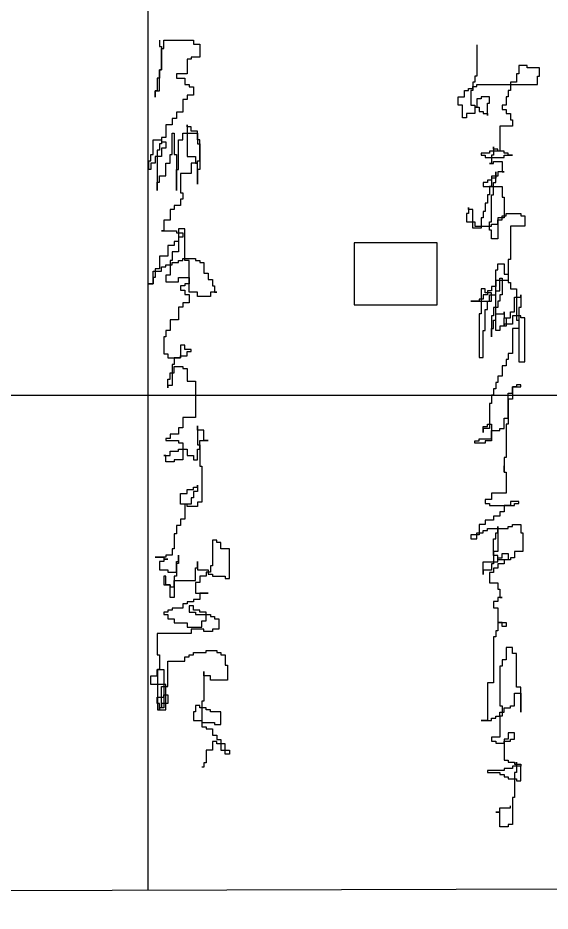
# Model space of a CAD drawing. Extents: x 225307 to 340959, y 27372 to 84205.
# Drawn here: x 322197 to 323315, y 73647 to 75524 of the extents above; entities that cross this region are included whole.
import ezdxf

# ---------------------------------------------------------------- set-up
doc = ezdxf.new("R2010")
doc.units = 0
doc.header["$MEASUREMENT"] = 0
doc.layers.get('0').update_dxf_attribs({"linetype": 'CONTINUOUS'})
for name, color, linetype in [('3', 7, 'CONTINUOUS'), ('PH', 8, 'CONTINUOUS'), ('道路', 3, 'CONTINUOUS')]:
    doc.layers.add(name, color=color, linetype=linetype)

msp = doc.modelspace()

# ---------------------------------------------------------------- linework, layer by layer
at = {"color": 251}
for points in [[(322494.6, 75477.1), (322494.6, 75463.8), (322499, 75463.8), (322499, 75414.8), (322494.6, 75414.8), (322494.6, 75397), (322490.1, 75397), (322490.1, 75370.3), (322485.7, 75370.3), (322485.7, 75356.9), (322485.7, 75370.3), (322494.6, 75370.3), (322494.6, 75414.8), (322499, 75414.8), (322499, 75459.3), (322503.5, 75459.3), (322503.5, 75477.1), (322565.9, 75477.1), (322565.9, 75468.2), (322579.2, 75468.2), (322579.2, 75441.5), (322561.4, 75441.5), (322561.4, 75437.1), (322552.5, 75437.1), (322552.5, 75405.9), (322530.2, 75405.9), (322530.2, 75397), (322548, 75397), (322548, 75383.7), (322557, 75383.7), (322557, 75379.2), (322565.9, 75379.2), (322565.9, 75361.4), (322552.5, 75361.4), (322552.5, 75352.5), (322543.6, 75352.5), (322543.6, 75325.8), (322530.2, 75325.8), (322530.2, 75312.4), (322521.3, 75312.4), (322521.3, 75299.1), (322507.9, 75299.1), (322507.9, 75272.4), (322499, 75272.4), (322499, 75259), (322494.6, 75259), (322494.6, 75245.6), (322490.1, 75245.6), (322490.1, 75232.3), (322485.7, 75232.3), (322485.7, 75218.9), (322476.8, 75218.9), (322476.8, 75205.6), (322472.3, 75205.6), (322472.3, 75223.4), (322476.8, 75223.4), (322476.8, 75236.7), (322481.2, 75236.7), (322481.2, 75267.9), (322499, 75267.9), (322499, 75263.5), (322507.9, 75263.5), (322507.9, 75250.1), (322499, 75250.1), (322499, 75232.3), (322490.1, 75232.3), (322490.1, 75161.1), (322490.1, 75178.9), (322494.6, 75178.9), (322494.6, 75192.2), (322507.9, 75192.2), (322507.9, 75218.9), (322516.9, 75218.9), (322516.9, 75236.7), (322521.3, 75236.7), (322521.3, 75281.3), (322525.8, 75281.3), (322525.8, 75236.7), (322530.2, 75236.7), (322530.2, 75161.1), (322530.2, 75205.6), (322534.7, 75205.6), (322534.7, 75267.9), (322543.6, 75267.9), (322543.6, 75281.3), (322574.8, 75281.3), (322574.8, 75259), (322579.2, 75259), (322579.2, 75205.6), (322574.8, 75205.6), (322574.8, 75174.4), (322574.8, 75223.4), (322579.2, 75223.4), (322579.2, 75267.9), (322574.8, 75267.9), (322574.8, 75285.7), (322561.4, 75285.7), (322561.4, 75294.6), (322552.5, 75294.6), (322552.5, 75299.1), (322552.5, 75232.3), (322570.3, 75232.3), (322570.3, 75218.9), (322574.8, 75218.9), (322561.4, 75218.9), (322561.4, 75196.7), (322539.1, 75196.7), (322539.1, 75156.6), (322543.6, 75156.6), (322543.6, 75143.3), (322539.1, 75143.3), (322539.1, 75129.9), (322525.8, 75129.9), (322525.8, 75121), (322516.9, 75121), (322516.9, 75098.7), (322503.5, 75098.7), (322503.5, 75076.5), (322499, 75076.5), (322530.2, 75076.5), (322530.2, 75072), (322543.6, 75072), (322543.6, 75063.1), (322534.7, 75063.1), (322534.7, 75054.2), (322525.8, 75054.2), (322525.8, 75045.3), (322512.4, 75045.3), (322512.4, 75023.1), (322494.6, 75023.1), (322494.6, 74996.3), (322485.7, 74996.3), (322485.7, 74978.5), (322481.2, 74978.5), (322481.2, 74965.2), (322472.3, 74965.2), (322481.2, 74965.2), (322481.2, 74991.9), (322499, 74991.9), (322499, 75000.8), (322507.9, 75000.8), (322507.9, 75005.3), (322521.3, 75005.3), (322521.3, 75009.7), (322534.7, 75009.7), (322534.7, 75014.2), (322543.6, 75014.2), (322543.6, 75018.6), (322570.3, 75018.6), (322570.3, 75014.2), (322579.2, 75014.2), (322579.2, 75009.7), (322588.1, 75009.7), (322588.1, 74987.4), (322597.1, 74987.4), (322597.1, 74974.1), (322606, 74974.1), (322606, 74960.7), (322610.4, 74960.7), (322610.4, 74947.4), (322614.9, 74947.4), (322601.5, 74947.4), (322601.5, 74938.5), (322574.8, 74938.5), (322574.8, 74947.4), (322557, 74947.4), (322557, 75014.2), (322548, 75014.2), (322548, 75080.9), (322534.7, 75080.9), (322534.7, 75032), (322521.3, 75032), (322521.3, 75014.2), (322516.9, 75014.2), (322516.9, 74983), (322507.9, 74983), (322507.9, 74969.6), (322534.7, 74969.6), (322534.7, 74978.5), (322557, 74978.5), (322557, 74965.2), (322548, 74965.2), (322548, 74960.7), (322539.1, 74960.7), (322539.1, 74951.8), (322548, 74951.8), (322548, 74942.9), (322557, 74942.9), (322557, 74925.1), (322543.6, 74925.1), (322543.6, 74916.2), (322534.7, 74916.2), (322534.7, 74889.5), (322516.9, 74889.5), (322516.9, 74867.2), (322507.9, 74867.2), (322507.9, 74853.9), (322503.5, 74853.9), (322503.5, 74818.3), (322512.4, 74818.3), (322512.4, 74809.4), (322539.1, 74809.4), (322539.1, 74813.8), (322552.5, 74813.8), (322552.5, 74822.7), (322561.4, 74822.7), (322561.4, 74827.2), (322548, 74827.2), (322548, 74836.1), (322539.1, 74836.1), (322539.1, 74809.4), (322525.8, 74809.4), (322525.8, 74796), (322521.3, 74796), (322521.3, 74751.5), (322512.4, 74751.5), (322512.4, 74747), (322512.4, 74764.9), (322516.9, 74764.9), (322516.9, 74778.2), (322525.8, 74778.2), (322525.8, 74791.6), (322543.6, 74791.6), (322543.6, 74787.1), (322552.5, 74787.1), (322552.5, 74760.4), (322570.3, 74760.4), (322570.3, 74684.7), (322543.6, 74684.7), (322543.6, 74662.5), (322534.7, 74662.5), (322534.7, 74649.1), (322516.9, 74649.1), (322516.9, 74640.2), (322507.9, 74640.2), (322507.9, 74635.8), (322534.7, 74635.8), (322534.7, 74631.3), (322543.6, 74631.3), (322543.6, 74595.7), (322525.8, 74595.7), (322525.8, 74591.2), (322507.9, 74591.2), (322507.9, 74604.6), (322503.5, 74604.6), (322516.9, 74604.6), (322516.9, 74613.5), (322534.7, 74613.5), (322534.7, 74617.9), (322552.5, 74617.9), (322552.5, 74604.6), (322565.9, 74604.6), (322565.9, 74595.7), (322574.8, 74595.7), (322574.8, 74617.9), (322579.2, 74617.9), (322579.2, 74635.8), (322597.1, 74635.8), (322588.1, 74635.8), (322588.1, 74658), (322574.8, 74658), (322574.8, 74666.9), (322574.8, 74626.9), (322579.2, 74626.9), (322579.2, 74582.3), (322583.7, 74582.3), (322583.7, 74506.7), (322574.8, 74506.7), (322574.8, 74497.7), (322552.5, 74497.7), (322552.5, 74502.2), (322539.1, 74502.2), (322539.1, 74524.5), (322552.5, 74524.5), (322552.5, 74533.4), (322565.9, 74533.4), (322565.9, 74537.8), (322574.8, 74537.8), (322574.8, 74542.3), (322574.8, 74528.9), (322565.9, 74528.9), (322565.9, 74515.6), (322561.4, 74515.6), (322561.4, 74502.2), (322548, 74502.2), (322548, 74471), (322539.1, 74471), (322539.1, 74457.7), (322530.2, 74457.7), (322530.2, 74439.9), (322525.8, 74439.9), (322525.8, 74408.7), (322521.3, 74408.7), (322521.3, 74395.4), (322507.9, 74395.4), (322507.9, 74390.9), (322485.7, 74390.9), (322503.5, 74390.9), (322503.5, 74386.5), (322512.4, 74386.5), (322503.5, 74386.5), (322503.5, 74382), (322494.6, 74382), (322494.6, 74364.2), (322512.4, 74364.2), (322512.4, 74359.7), (322530.2, 74359.7), (322530.2, 74382), (322534.7, 74382), (322534.7, 74395.4), (322534.7, 74377.6), (322530.2, 74377.6), (322530.2, 74350.8), (322525.8, 74350.8), (322525.8, 74306.3), (322516.9, 74306.3), (322516.9, 74333), (322507.9, 74333), (322507.9, 74350.8), (322503.5, 74350.8), (322503.5, 74333), (322516.9, 74333), (322516.9, 74328.6), (322525.8, 74328.6), (322525.8, 74341.9), (322570.3, 74341.9), (322570.3, 74368.6), (322574.8, 74368.6), (322574.8, 74382), (322574.8, 74364.2), (322597.1, 74364.2), (322597.1, 74355.3), (322606, 74355.3), (322606, 74350.8), (322632.7, 74350.8), (322632.7, 74346.4), (322641.6, 74346.4), (322641.6, 74408.7), (322623.8, 74408.7), (322623.8, 74422.1), (322614.9, 74422.1), (322614.9, 74426.5), (322606, 74426.5), (322606, 74373.1), (322601.5, 74373.1), (322601.5, 74359.7), (322592.6, 74359.7), (322592.6, 74350.8), (322579.2, 74350.8), (322579.2, 74337.5), (322570.3, 74337.5), (322570.3, 74315.2), (322597.1, 74315.2), (322579.2, 74315.2), (322579.2, 74301.9), (322565.9, 74301.9), (322565.9, 74297.4), (322552.5, 74297.4), (322552.5, 74293), (322543.6, 74293), (322543.6, 74284.1), (322521.3, 74284.1), (322521.3, 74279.6), (322512.4, 74279.6), (322512.4, 74275.2), (322503.5, 74275.2), (322503.5, 74270.7), (322512.4, 74270.7), (322512.4, 74261.8), (322525.8, 74261.8), (322525.8, 74252.9), (322552.5, 74252.9), (322552.5, 74244), (322583.7, 74244), (322583.7, 74257.4), (322592.6, 74257.4), (322592.6, 74275.2), (322579.2, 74275.2), (322579.2, 74279.6), (322565.9, 74279.6), (322565.9, 74288.5), (322557, 74288.5), (322557, 74275.2), (322570.3, 74275.2), (322570.3, 74270.7), (322601.5, 74270.7), (322601.5, 74266.3), (322610.4, 74266.3), (322610.4, 74261.8), (322619.3, 74261.8), (322619.3, 74239.5), (322606, 74239.5), (322606, 74235.1), (322588.1, 74235.1), (322588.1, 74239.5), (322561.4, 74239.5), (322561.4, 74230.6), (322490.1, 74230.6), (322490.1, 74186.1), (322494.9, 74186.1), (322494.9, 74155), (322490.5, 74155), (322490.5, 74116.8), (322490.5, 74070.4), (322508.3, 74070.4), (322508.3, 74123.8), (322476.8, 74123.8), (322476.8, 74141.6), (322490.1, 74141.6), (322490.1, 74155), (322503.5, 74155), (322503.5, 74074.8), (322494.6, 74074.8), (322494.6, 74070.4), (322494.6, 74083.7), (322490.1, 74083.7), (322490.1, 74097.1), (322503.5, 74097.1), (322503.5, 74101.5), (322512.4, 74101.5), (322512.4, 74083.7), (322499, 74083.7), (322499, 74074.8), (322499, 74119.3), (322512.4, 74119.3), (322512.4, 74172.8), (322548, 74172.8), (322548, 74181.7), (322557, 74181.7), (322557, 74186.1), (322565.9, 74186.1), (322565.9, 74190.6), (322592.6, 74190.6), (322592.6, 74195), (322614.9, 74195), (322614.9, 74190.6), (322623.8, 74190.6), (322623.8, 74186.1), (322632.7, 74186.1), (322632.7, 74163.9), (322637.2, 74163.9), (322637.2, 74132.7), (322601.5, 74132.7), (322601.5, 74141.6), (322588.1, 74141.6), (322588.1, 74150.5), (322588.1, 74088.2), (322583.7, 74088.2), (322583.7, 74043.7), (322610.4, 74043.7), (322610.4, 74039.2), (322623.8, 74039.2), (322623.8, 74065.9), (322601.5, 74065.9), (322601.5, 74070.4), (322592.6, 74070.4), (322592.6, 74074.8), (322579.2, 74074.8), (322579.2, 74079.3), (322570.3, 74079.3), (322570.3, 74065.9), (322565.9, 74065.9), (322565.9, 74048.1), (322583.7, 74048.1), (322583.7, 74034.8), (322592.6, 74034.8), (322592.6, 74030.3), (322606, 74030.3), (322606, 74017), (322614.9, 74017), (322614.9, 74008.1), (322623.8, 74008.1), (322623.8, 73985.8), (322641.6, 73985.8), (322641.6, 73976.9), (322632.7, 73976.9), (322632.7, 73999.1), (322614.9, 73999.1), (322614.9, 74003.6), (322606, 74003.6), (322606, 73985.8), (322592.6, 73985.8), (322592.6, 73959.1), (322588.1, 73959.1), (322588.1, 73950.2), (322583.7, 73950.2)], [(323161.7, 75467.3), (323161.7, 75401.6), (323157.3, 75401.6), (323157.3, 75388.4), (323152.9, 75388.4), (323152.9, 75370.9), (323148.5, 75370.9), (323148.5, 75340.3), (323157.3, 75340.3), (323157.3, 75335.9), (323166.1, 75335.9), (323166.1, 75327.1), (323174.8, 75327.1), (323174.8, 75322.7), (323183.6, 75322.7), (323183.6, 75318.4), (323183.6, 75344.6), (323188, 75344.6), (323188, 75357.8), (323170.4, 75357.8), (323170.4, 75353.4), (323161.7, 75353.4), (323161.7, 75335.9), (323157.3, 75335.9), (323157.3, 75322.7), (323139.8, 75322.7), (323139.8, 75314), (323131, 75314), (323131, 75340.3), (323122.2, 75340.3), (323122.2, 75357.8), (323135.4, 75357.8), (323135.4, 75370.9), (323144.1, 75370.9), (323144.1, 75375.3), (323152.9, 75375.3), (323152.9, 75379.7), (323161.7, 75379.7), (323161.7, 75384.1), (323288.8, 75384.1), (323288.8, 75401.6), (323293.2, 75401.6), (323293.2, 75419.1), (323266.9, 75419.1), (323266.9, 75423.5), (323249.3, 75423.5), (323249.3, 75406), (323245, 75406), (323245, 75388.4), (323231.8, 75388.4), (323231.8, 75370.9), (323227.4, 75370.9), (323227.4, 75357.8), (323223, 75357.8), (323223, 75340.3), (323214.3, 75340.3), (323214.3, 75331.5), (323223, 75331.5), (323223, 75322.7), (323231.8, 75322.7), (323231.8, 75309.6), (323236.2, 75309.6), (323236.2, 75296.5), (323209.9, 75296.5), (323209.9, 75243.9), (323188, 75243.9), (323188, 75239.5), (323170.4, 75239.5), (323170.4, 75235.1), (323179.2, 75235.1), (323179.2, 75230.8), (323218.7, 75230.8), (323218.7, 75235.1), (323236.2, 75235.1), (323227.4, 75235.1), (323227.4, 75239.5), (323218.7, 75239.5), (323218.7, 75243.9), (323205.5, 75243.9), (323205.5, 75248.3), (323196.7, 75248.3), (323196.7, 75252.7), (323196.7, 75235.1), (323192.4, 75235.1), (323192.4, 75217.6), (323188, 75217.6), (323196.7, 75217.6), (323196.7, 75222), (323214.3, 75222), (323214.3, 75200.1), (323218.7, 75200.1), (323205.5, 75200.1), (323205.5, 75191.3), (323192.4, 75191.3), (323192.4, 75182.6), (323183.6, 75182.6), (323183.6, 75178.2), (323174.8, 75178.2), (323174.8, 75169.4), (323214.3, 75169.4), (323214.3, 75147.5), (323218.7, 75147.5), (323218.7, 75103.7), (323205.5, 75103.7), (323205.5, 75059.9), (323192.4, 75059.9), (323192.4, 75077.5), (323188, 75077.5), (323188, 75095), (323192.4, 75095), (323192.4, 75151.9), (323196.7, 75151.9), (323196.7, 75178.2), (323201.1, 75178.2), (323201.1, 75200.1), (323201.1, 75187), (323192.4, 75187), (323192.4, 75169.4), (323188, 75169.4), (323188, 75151.9), (323183.6, 75151.9), (323183.6, 75134.4), (323179.2, 75134.4), (323179.2, 75116.9), (323174.8, 75116.9), (323174.8, 75103.7), (323170.4, 75103.7), (323170.4, 75081.8), (323152.9, 75081.8), (323152.9, 75121.3), (323144.1, 75121.3), (323144.1, 75125.6), (323144.1, 75112.5), (323139.8, 75112.5), (323139.8, 75095), (323157.3, 75095), (323157.3, 75086.2), (323192.4, 75086.2), (323192.4, 75090.6), (323205.5, 75090.6), (323205.5, 75099.4), (323214.3, 75099.4), (323214.3, 75108.1), (323223, 75108.1), (323223, 75112.5), (323253.7, 75112.5), (323253.7, 75108.1), (323262.5, 75108.1), (323262.5, 75086.2), (323231.8, 75086.2), (323231.8, 75016.1), (323227.4, 75016.1), (323227.4, 74972.3), (323201.1, 74972.3), (323201.1, 74959.2), (323192.4, 74959.2), (323192.4, 74950.4), (323183.6, 74950.4), (323183.6, 74941.7), (323174.8, 74941.7), (323174.8, 74932.9), (323166.1, 74932.9), (323166.1, 74928.5), (323148.5, 74928.5), (323192.4, 74928.5), (323192.4, 74946.1), (323179.2, 74946.1), (323179.2, 74954.8), (323170.4, 74954.8), (323170.4, 74902.3), (323166.1, 74902.3), (323166.1, 74810.3), (323174.8, 74810.3), (323174.8, 74867.2), (323179.2, 74867.2), (323179.2, 74911), (323183.6, 74911), (323183.6, 74928.5), (323188, 74928.5), (323188, 74941.7), (323201.1, 74941.7), (323201.1, 74950.4), (323209.9, 74950.4), (323209.9, 74976.7), (323214.3, 74976.7), (323214.3, 74941.7), (323209.9, 74941.7), (323209.9, 74928.5), (323205.5, 74928.5), (323205.5, 74915.4), (323196.7, 74915.4), (323196.7, 74897.9), (323192.4, 74897.9), (323192.4, 74854.1), (323192.4, 74871.6), (323196.7, 74871.6), (323196.7, 74889.1), (323201.1, 74889.1), (323201.1, 74902.3), (323218.7, 74902.3), (323218.7, 74906.6), (323218.7, 74893.5), (323223, 74893.5), (323223, 74876), (323209.9, 74876), (323209.9, 74867.2), (323201.1, 74867.2), (323201.1, 74994.2), (323205.5, 74994.2), (323205.5, 75007.4), (323218.7, 75007.4), (323218.7, 74985.5), (323227.4, 74985.5), (323227.4, 74968), (323231.8, 74968), (323231.8, 74954.8), (323245, 74954.8), (323245, 74889.1), (323249.3, 74889.1), (323249.3, 74801.5), (323262.5, 74801.5), (323262.5, 74893.5), (323253.7, 74893.5), (323253.7, 74897.9), (323236.2, 74897.9), (323236.2, 74880.4), (323218.7, 74880.4), (323218.7, 74876), (323218.7, 74893.5), (323231.8, 74893.5), (323231.8, 74906.6), (323240.6, 74906.6), (323240.6, 74937.3), (323253.7, 74937.3), (323253.7, 74941.7), (323253.7, 74915.4), (323249.3, 74915.4), (323249.3, 74871.6), (323236.2, 74871.6), (323236.2, 74819), (323227.4, 74819), (323227.4, 74805.9), (323223, 74805.9), (323223, 74792.8), (323214.3, 74792.8), (323214.3, 74770.9), (323205.5, 74770.9), (323205.5, 74757.7), (323201.1, 74757.7), (323201.1, 74744.6), (323196.7, 74744.6), (323196.7, 74731.4), (323192.4, 74731.4), (323192.4, 74713.9), (323188, 74713.9), (323188, 74661.4), (323174.8, 74661.4), (323174.8, 74652.6), (323174.8, 74665.7), (323183.6, 74665.7), (323183.6, 74670.1), (323192.4, 74670.1), (323192.4, 74635.1), (323179.2, 74635.1), (323179.2, 74630.7), (323157.3, 74630.7), (323157.3, 74635.1), (323166.1, 74635.1), (323166.1, 74639.5), (323192.4, 74639.5), (323192.4, 74657), (323209.9, 74657), (323209.9, 74661.4), (323218.7, 74661.4), (323218.7, 74683.3), (323227.4, 74683.3), (323227.4, 74735.8), (323236.2, 74735.8), (323236.2, 74749), (323253.7, 74749), (323253.7, 74753.3), (323245, 74753.3), (323245, 74749), (323236.2, 74749), (323236.2, 74722.7), (323227.4, 74722.7), (323227.4, 74670.1), (323223, 74670.1), (323223, 74600), (323218.7, 74600), (323218.7, 74569.4), (323218.7, 74582.5), (323218.7, 74569.4), (323223, 74569.4), (323223, 74525.6), (323192.4, 74525.6), (323192.4, 74512.4), (323179.2, 74512.4), (323179.2, 74503.7), (323188, 74503.7), (323188, 74499.3), (323240.6, 74499.3), (323240.6, 74503.7), (323249.3, 74503.7), (323249.3, 74508.1), (323231.8, 74508.1), (323231.8, 74499.3), (323218.7, 74499.3), (323218.7, 74486.2), (323209.9, 74486.2), (323209.9, 74477.4), (323196.7, 74477.4), (323196.7, 74468.6), (323179.2, 74468.6), (323179.2, 74459.9), (323166.1, 74459.9), (323166.1, 74438), (323148.5, 74438), (323148.5, 74429.2), (323161.7, 74429.2), (323161.7, 74442.4), (323174.8, 74442.4), (323174.8, 74446.7), (323183.6, 74446.7), (323183.6, 74451.1), (323227.4, 74451.1), (323227.4, 74455.5), (323236.2, 74455.5), (323236.2, 74459.9), (323253.7, 74459.9), (323253.7, 74442.4), (323258.1, 74442.4), (323258.1, 74402.9), (323240.6, 74402.9), (323240.6, 74389.8), (323231.8, 74389.8), (323231.8, 74385.4), (323205.5, 74385.4), (323205.5, 74394.2), (323196.7, 74394.2), (323196.7, 74429.2), (323201.1, 74429.2), (323201.1, 74442.4), (323205.5, 74442.4), (323205.5, 74455.5), (323205.5, 74402.9), (323196.7, 74402.9), (323196.7, 74376.7), (323192.4, 74376.7), (323192.4, 74363.5), (323174.8, 74363.5), (323174.8, 74354.8), (323174.8, 74381), (323205.5, 74381), (323205.5, 74389.8), (323214.3, 74389.8), (323214.3, 74398.6), (323227.4, 74398.6), (323227.4, 74385.4), (323218.7, 74385.4), (323218.7, 74376.7), (323205.5, 74376.7), (323205.5, 74367.9), (323196.7, 74367.9), (323196.7, 74359.1), (323188, 74359.1), (323188, 74337.2), (323205.5, 74337.2), (323205.5, 74324.1), (323209.9, 74324.1), (323209.9, 74306.6), (323214.3, 74306.6), (323205.5, 74306.6), (323205.5, 74297.8), (323196.7, 74297.8), (323196.7, 74284.7), (323205.5, 74284.7), (323205.5, 74254), (323223, 74254), (323223, 74245.3), (323214.3, 74245.3), (323214.3, 74254), (323205.5, 74254), (323205.5, 74236.5), (323201.1, 74236.5), (323201.1, 74223.4), (323196.7, 74223.4), (323196.7, 74127), (323183.6, 74127), (323183.6, 74048.2), (323170.4, 74048.2), (323192.4, 74048.2), (323192.4, 74052.5), (323201.1, 74052.5), (323201.1, 74056.9), (323209.9, 74056.9), (323209.9, 74065.7), (323218.7, 74065.7), (323218.7, 74074.4), (323231.8, 74074.4), (323231.8, 74078.8), (323240.6, 74078.8), (323240.6, 74105.1), (323253.7, 74105.1), (323253.7, 74065.7), (323253.7, 74118.2), (323245, 74118.2), (323245, 74188.3), (323236.2, 74188.3), (323236.2, 74201.5), (323223, 74201.5), (323223, 74175.2), (323214.3, 74175.2), (323214.3, 74162), (323209.9, 74162), (323209.9, 74078.8), (323214.3, 74078.8), (323214.3, 74056.9), (323209.9, 74056.9), (323209.9, 74013.1), (323192.4, 74013.1), (323192.4, 74004.4), (323201.1, 74004.4), (323201.1, 74000), (323218.7, 74000), (323218.7, 74004.4), (323231.8, 74004.4), (323231.8, 74008.7), (323240.6, 74008.7), (323240.6, 74021.9), (323227.4, 74021.9), (323227.4, 74008.7), (323218.7, 74008.7), (323218.7, 73964.9), (323227.4, 73964.9), (323227.4, 73960.6), (323240.6, 73960.6), (323240.6, 73956.2), (323253.7, 73956.2), (323253.7, 73951.8), (323236.2, 73951.8), (323236.2, 73947.4), (323218.7, 73947.4), (323218.7, 73943), (323183.6, 73943), (323183.6, 73938.7), (323209.9, 73938.7), (323209.9, 73934.3), (323218.7, 73934.3), (323218.7, 73929.9), (323227.4, 73929.9), (323227.4, 73925.5), (323245, 73925.5), (323245, 73921.1), (323253.7, 73921.1), (323253.7, 73951.8), (323245, 73951.8), (323245, 73960.6), (323245, 73938.7), (323240.6, 73938.7), (323240.6, 73886.1), (323236.2, 73886.1), (323236.2, 73829.2), (323227.4, 73829.2), (323227.4, 73824.8), (323209.9, 73824.8), (323209.9, 73855.4), (323201.1, 73855.4), (323209.9, 73855.4), (323209.9, 73864.2), (323231.8, 73864.2), (323231.8, 73868.6)]]:
    msp.add_lwpolyline(points, dxfattribs=at)
at = {"layer": '3', "color": 1}
msp.add_lwpolyline([(323077.8, 75051.4), (322903.7, 75051.4), (322903.7, 74921), (323077.8, 74921)], close=True, dxfattribs=at)
at = {"layer": 'PH', "color": 8}
for p, q in [((322471, 73691.6, 5587.7), (322471, 75747.5, 5587.7)), ((330470.8, 74730.4, 5587.7), (312471, 74730.4, 5587.7))]:
    msp.add_line(p, q, dxfattribs=at)
at = {"layer": '道路', "color": 2}
msp.add_line((306170.6, 73647.5, 5587.7), (340406.7, 73740.1, 8639.1), dxfattribs=at)

doc.saveas('drawing.dxf')
